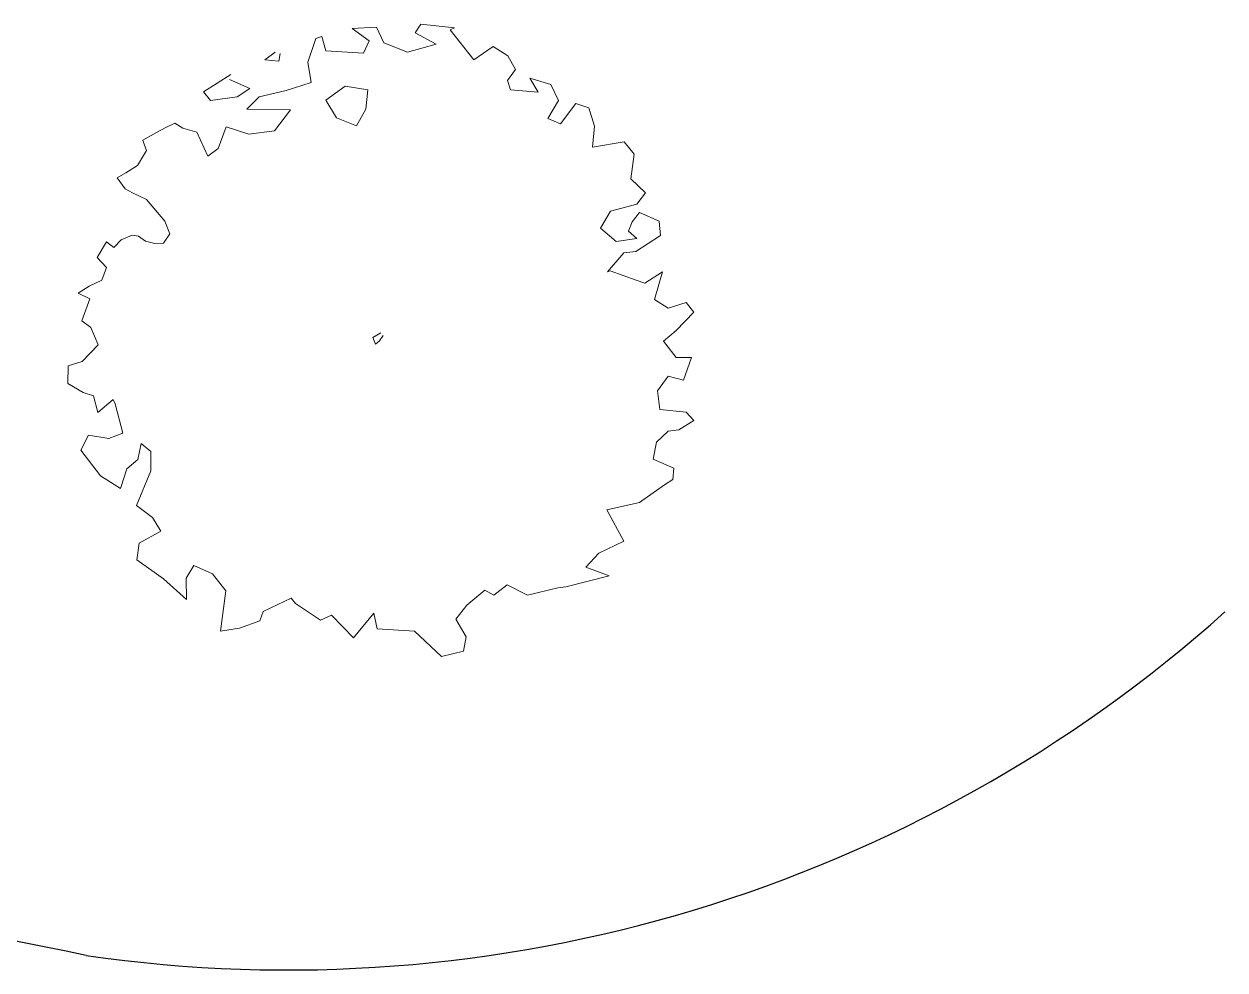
# Model space of a CAD drawing. Extents: x 2080 to 102399, y 2071 to 93424.
# Drawn here: x 81359.7 to 81573.1, y 79873.2 to 80041.3 of the extents above; entities that cross this region are included whole.
import ezdxf

# ---------------------------------------------------------------- set-up
doc = ezdxf.new("R2010")
doc.units = 0
doc.header["$LTSCALE"] = 20
doc.header["$MEASUREMENT"] = 0
doc.layers.add('Mango tree', color=96, linetype='Continuous', lineweight=5)
doc.layers.add('sappotta', color=114, linetype='Continuous', lineweight=5)
doc.layers.add('road', color=2, linetype='Continuous')

# ---------------------------------------------------------------- blocks, each defined once
blk = doc.blocks.new('NEEM')
at = {"layer": 'sappotta', "linetype": 'Continuous'}
for p, q in [((0.0031, 1.1323), (-0.083, 1.1274)), ((-0.083, 1.1274), (-0.0227, 1.0834)), ((0.0298, 1.0769), (0.0031, 1.1323)), ((0.1622, 1.1437), (0.1418, 1.1119)), ((0.2828, 1.1298), (0.1622, 1.1437)), ((0.2671, 1.1233), (0.2828, 1.1298)), ((0.3509, 1.0158), (0.2671, 1.1233)), ((-0.2131, 1.0923), (-0.2421, 1.0068)), ((-0.1911, 1.0989), (-0.2131, 1.0923)), ((-0.177, 1.0484), (-0.1911, 1.0989)), ((-0.0227, 1.0834), (-0.0431, 1.0394)), ((0.1144, 1.0427), (0.0298, 1.0769)), ((0.1418, 1.1119), (0.2162, 1.072)), ((-0.3588, 1.0435), (-0.3956, 1.0158)), ((-0.3455, 1.0109), (-0.34, 1.0386)), ((-0.0431, 1.0394), (-0.177, 1.0484)), ((0.2162, 1.072), (0.1144, 1.0427)), ((0.4207, 1.063), (0.3509, 1.0158)), ((0.4731, 1.0296), (0.4207, 1.063)), ((0.5006, 0.9816), (0.4731, 1.0296)), ((-0.3956, 1.0158), (-0.3455, 1.0109)), ((-0.2421, 1.0068), (-0.2303, 0.9351)), ((-0.517, 0.9628), (-0.6142, 0.9009)), ((-0.5209, 0.9449), (-0.5209, 0.9449)), ((-0.4489, 0.9131), (-0.5209, 0.9449)), ((0.4716, 0.9417), (0.5006, 0.9816)), ((0.5515, 0.9498), (0.5813, 0.9001)), ((0.6267, 0.9278), (0.5515, 0.9498)), ((-0.6142, 0.9009), (-0.5891, 0.87)), ((-0.4935, 0.8838), (-0.4489, 0.9131)), ((-0.3196, 0.9058), (-0.4152, 0.8838)), ((-0.2303, 0.9351), (-0.3196, 0.9058)), ((-0.1081, 0.9221), (-0.177, 0.8716)), ((-0.0274, 0.9083), (-0.1081, 0.9221)), ((-0.0345, 0.839), (-0.0274, 0.9083)), ((0.4825, 0.9083), (0.4716, 0.9417)), ((0.5813, 0.9001), (0.4825, 0.9083)), ((0.6541, 0.87), (0.6267, 0.9278)), ((-0.5891, 0.87), (-0.4935, 0.8838)), ((-0.4152, 0.8838), (-0.459, 0.839)), ((-0.177, 0.8716), (-0.1394, 0.8089)), ((0.6157, 0.8064), (0.6541, 0.87)), ((0.7152, 0.8602), (0.6604, 0.7877)), ((0.7622, 0.8439), (0.7152, 0.8602)), ((-0.459, 0.839), (-0.3032, 0.8374)), ((-0.3032, 0.8374), (-0.3611, 0.7616)), ((-0.0674, 0.7796), (-0.0345, 0.839)), ((0.7826, 0.7787), (0.7622, 0.8439)), ((-0.7489, 0.7739), (-0.7826, 0.7567)), ((-0.7168, 0.7893), (-0.7489, 0.7739)), ((-0.6886, 0.7722), (-0.7168, 0.7893)), ((-0.6384, 0.7576), (-0.6886, 0.7722)), ((-0.5335, 0.7763), (-0.5617, 0.6989)), ((-0.452, 0.7502), (-0.5335, 0.7763)), ((-0.1394, 0.8089), (-0.0674, 0.7796)), ((0.6604, 0.7877), (0.6157, 0.8064)), ((0.7755, 0.7038), (0.7826, 0.7787)), ((-0.7826, 0.7567), (-0.8304, 0.7291)), ((-0.5985, 0.672), (-0.6384, 0.7576)), ((-0.3611, 0.7616), (-0.452, 0.7502)), ((-0.8178, 0.6924), (-0.8499, 0.6378)), ((-0.8304, 0.7291), (-0.8264, 0.7144)), ((-0.8264, 0.7144), (-0.8178, 0.6924)), ((-0.5617, 0.6989), (-0.5985, 0.672)), ((0.8883, 0.7225), (0.7755, 0.7038)), ((0.9236, 0.6785), (0.8883, 0.7225)), ((0.9126, 0.5906), (0.9236, 0.6785)), ((-0.8922, 0.6126), (-0.9228, 0.5938)), ((-0.8499, 0.6378), (-0.8922, 0.6126)), ((-0.9228, 0.5938), (-0.8946, 0.5547)), ((0.9643, 0.5409), (0.9126, 0.5906)), ((-0.8946, 0.5547), (-0.868, 0.5401)), ((-0.868, 0.5401), (-0.8178, 0.5173)), ((-0.8178, 0.5173), (-0.752, 0.4399)), ((0.9338, 0.5002), (0.9643, 0.5409)), ((0.8037, 0.4146), (0.8398, 0.4749)), ((0.8398, 0.4749), (0.9338, 0.5002)), ((-0.752, 0.4399), (-0.7348, 0.3943)), ((0.9165, 0.4374), (0.904, 0.404)), ((0.9424, 0.4708), (0.9165, 0.4374)), ((1.0137, 0.4391), (0.9424, 0.4708)), ((1.0176, 0.3886), (1.0137, 0.4391)), ((-0.8695, 0.3894), (-0.9079, 0.3723)), ((-0.846, 0.3861), (-0.8695, 0.3894)), ((-0.821, 0.3674), (-0.846, 0.3861)), ((-0.7348, 0.3943), (-0.7567, 0.3609)), ((0.8601, 0.3666), (0.8037, 0.4146)), ((0.904, 0.404), (0.933, 0.378)), ((0.9298, 0.3315), (1.0176, 0.3886)), ((-0.9604, 0.3657), (-0.9941, 0.3095)), ((-0.9345, 0.3454), (-0.9604, 0.3657)), ((-0.9079, 0.3723), (-0.9345, 0.3454)), ((-0.7881, 0.3592), (-0.821, 0.3674)), ((-0.7567, 0.3609), (-0.7881, 0.3592)), ((0.933, 0.378), (0.8601, 0.3666)), ((-0.9941, 0.3095), (-0.9612, 0.2745)), ((0.8288, 0.259), (0.8875, 0.3258)), ((0.8875, 0.3258), (0.9298, 0.3315)), ((-0.9612, 0.2745), (-0.9776, 0.2289)), ((0.8382, 0.2623), (0.8288, 0.259)), ((0.9306, 0.2281), (0.8382, 0.2623)), ((1.0254, 0.259), (0.962, 0.2175)), ((0.9964, 0.1597), (1.0254, 0.259)), ((-0.9776, 0.2289), (-1.0231, 0.2077)), ((0.962, 0.2175), (0.9306, 0.2281)), ((-1.0231, 0.2077), (-1.0622, 0.1825)), ((-1.0622, 0.1825), (-1.0199, 0.1621)), ((-1.0199, 0.1621), (-1.0489, 0.0839)), ((1.0458, 0.1287), (0.9964, 0.1597)), ((1.1092, 0.1491), (1.0458, 0.1287)), ((1.1374, 0.114), (1.1092, 0.1491)), ((1.074, 0.0489), (1.1374, 0.114)), ((-1.0489, 0.0839), (-1.0168, 0.0595)), ((-1.0168, 0.0595), (-0.991, -0.0024)), ((1.0286, 0.0106), (1.074, 0.0489)), ((0.0196, 0.0407), (-0.0094, 0.0244)), ((-0.0094, 0.0244), (0, 0)), ((0, 0), (0.0141, 0.0114)), ((0.0141, 0.0114), (0.0274, 0.031)), ((1.074, -0.0472), (1.0286, 0.0106)), ((-0.991, -0.0024), (-1.0481, -0.0619)), ((-1.0975, -0.0774), (-1.0983, -0.1401)), ((-1.0481, -0.0619), (-1.0975, -0.0774)), ((1.1288, -0.0472), (1.074, -0.0472)), ((1.0998, -0.1287), (1.1288, -0.0472)), ((1.0074, -0.1662), (1.0458, -0.114)), ((1.0458, -0.114), (1.0998, -0.1287)), ((-1.0983, -0.1401), (-1.0442, -0.1727)), ((1.016, -0.2338), (1.0074, -0.1662)), ((-1.0442, -0.1727), (-1.0066, -0.1849)), ((-1.0066, -0.1849), (-0.9917, -0.2436)), ((-0.9917, -0.2436), (-0.9369, -0.1979)), ((-0.9369, -0.1979), (-0.9298, -0.2134)), ((-0.9298, -0.2134), (-0.9024, -0.3177)), ((1.11, -0.2427), (1.016, -0.2338)), ((1.1367, -0.2729), (1.11, -0.2427)), ((1.0834, -0.3063), (1.1367, -0.2729)), ((-1.0246, -0.325), (-1.0521, -0.378)), ((-0.9526, -0.3364), (-1.0246, -0.325)), ((-0.9024, -0.3177), (-0.9526, -0.3364)), ((1.0043, -0.3495), (1.045, -0.3112)), ((1.045, -0.3112), (1.0834, -0.3063)), ((-1.0521, -0.378), (-0.9816, -0.4708)), ((-0.8484, -0.4114), (-0.8374, -0.3552)), ((-0.8374, -0.3552), (-0.8029, -0.3828)), ((-0.8029, -0.3828), (-0.8029, -0.4521)), ((0.9917, -0.4105), (1.0043, -0.3495)), ((-0.8883, -0.4456), (-0.8484, -0.4114)), ((1.0662, -0.4431), (0.9917, -0.4105)), ((-0.9816, -0.4708), (-0.9103, -0.5156)), ((-0.9103, -0.5156), (-0.8883, -0.4456)), ((-0.8029, -0.4521), (-0.8531, -0.5759)), ((1.0615, -0.4839), (1.0662, -0.4431)), ((0.9432, -0.5653), (1.0317, -0.5026)), ((1.0317, -0.5026), (1.0615, -0.4839)), ((-0.8531, -0.5759), (-0.7967, -0.6191)), ((0.8264, -0.5914), (0.9432, -0.5653)), ((0.8868, -0.7038), (0.8264, -0.5914)), ((-0.7967, -0.6191), (-0.7661, -0.668)), ((-0.7661, -0.668), (-0.8445, -0.7103)), ((-0.8445, -0.7103), (-0.8523, -0.7698)), ((0.7975, -0.747), (0.8868, -0.7038)), ((-0.8523, -0.7698), (-0.7575, -0.8382)), ((0.7512, -0.7967), (0.7975, -0.747)), ((-0.676, -0.8358), (-0.6486, -0.791)), ((-0.6486, -0.791), (-0.582, -0.8203)), ((0.8343, -0.8276), (0.7512, -0.7967)), ((-0.7575, -0.8382), (-0.6753, -0.9123)), ((-0.6753, -0.9123), (-0.676, -0.8358)), ((-0.582, -0.8203), (-0.5343, -0.8806)), ((0.68, -0.8667), (0.8343, -0.8276)), ((-0.5343, -0.8806), (-0.5538, -1.0247)), ((0.3267, -0.9319), (0.3909, -0.8789)), ((0.3909, -0.8789), (0.423, -0.8968)), ((0.423, -0.8968), (0.47, -0.8602)), ((0.47, -0.8602), (0.5429, -0.896)), ((0.5429, -0.896), (0.6518, -0.8708)), ((0.6518, -0.8708), (0.68, -0.8667)), ((-0.4011, -0.9547), (-0.3016, -0.9074)), ((-0.3016, -0.9074), (-0.2859, -0.9262)), ((-0.2859, -0.9262), (-0.1966, -0.9856)), ((0.2867, -0.9824), (0.3267, -0.9319)), ((-0.4128, -0.9881), (-0.4011, -0.9547)), ((-0.1966, -0.9856), (-0.1575, -0.9685)), ((-0.1575, -0.9685), (-0.0783, -1.0492)), ((-0.0783, -1.0492), (-0.0063, -0.9604)), ((-0.0063, -0.9604), (0.0063, -1.0174)), ((0.3235, -1.0459), (0.2867, -0.9824)), ((-0.5538, -1.0247), (-0.4857, -1.015)), ((-0.4857, -1.015), (-0.4128, -0.9881)), ((0.0063, -1.0174), (0.1394, -1.0255)), ((0.1394, -1.0255), (0.2358, -1.1152)), ((0.3141, -1.0964), (0.3235, -1.0459)), ((0.2358, -1.1152), (0.3141, -1.0964))]:
    blk.add_line(p, q, dxfattribs=at)

msp = doc.modelspace()

# ---------------------------------------------------------------- linework, layer by layer
at = {"layer": 'road', "linetype": 'Continuous', "ltscale": 0.5}
msp.add_lwpolyline([(81370.758, 79875.81, 0.2218559), (81573.078, 79936.854)], format="xyb", dxfattribs=at)
msp.add_arc((81252.594, 79330.579), 557.888, 77.7718, 101.64124, dxfattribs=at)

# ---------------------------------------------------------------- block references
at = {"layer": 'Mango tree', "linetype": 'Continuous', "xscale": 49.73619491429417, "yscale": 49.73619491429417, "zscale": 49.73619491429417}
msp.add_blockref('NEEM', (81422.17, 79984.42), dxfattribs=at)

doc.saveas('drawing.dxf')
